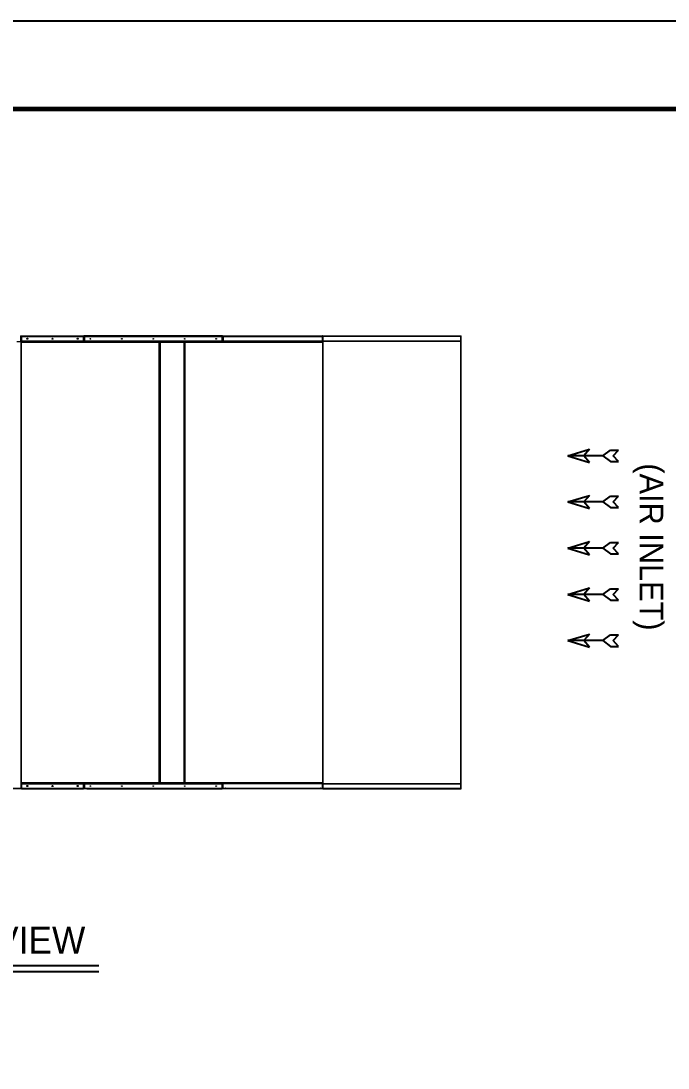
# Model space of a CAD drawing. Header units: millimetres. Extents: x -664082 to 30827, y -141530 to 21962.
# Drawn here: x 14513 to 19657, y 13637 to 21962 of the extents above; entities that cross this region are included whole.
import ezdxf
from ezdxf.enums import TextEntityAlignment as Align

# ---------------------------------------------------------------- set-up
doc = ezdxf.new("R2010")
doc.units = ezdxf.units.MM
for name, color, linetype in [('냉각탑_box', 1, 'Continuous'), ('냉각탑_dim', 1, 'Continuous'), ('냉각탑_form', 1, 'Continuous'), ('냉각탑_text', 3, 'Continuous')]:
    doc.layers.add(name, color=color, linetype=linetype)
doc.styles.add('돋움', font='Dotum.ttf')

# ---------------------------------------------------------------- blocks, each defined once
blk = doc.blocks.new('화살표 IN OUT')
at = {"layer": '냉각탑_dim'}
for p, q in [((-322.7, 43), (-383.9, 43)), ((-343.1, 0.5), (-383.9, 43)), ((-383.9, -43), (-343.1, 0.5)), ((-266.4, 0), (-322.7, 43)), ((-266.4, 0), (-322.7, -43)), ((-266.4, 0), (0, 0)), ((-163.5, 50), (-121.5, 0)), ((0, 0), (-163.5, 50)), ((-163.5, -50), (-121.5, 0)), ((0, 0), (-163.5, -50)), ((-322.7, -43), (-383.9, -43))]:
    blk.add_line(p, q, dxfattribs=at)
blk = doc.blocks.new('4')
at = {"color": 7, "lineweight": 20, "ltscale": 0.015372}
blk.add_line((14481.1, 19414.3), (14518, 19414.3), dxfattribs=at)
at = {"lineweight": 20}
for p, q in [((14509.3, 19458.3), (16911.5, 19458.3)), ((16910, 19458.3), (16911.6, 15858.3)), ((16912.6, 19458.3), (18012.6, 19458.3)), ((16912.6, 19457.1), (16912.6, 19458.3)), ((16912.6, 19455.3), (18009.7, 19455.3)), ((16912.6, 19419.3), (18009.7, 19419.3)), ((16912.6, 19416.3), (18009.7, 19416.3)), ((18009.7, 15858.3), (18009.7, 19458.3)), ((18012.6, 19458.3), (18012.7, 19458.3)), ((18012.7, 15858.3), (18012.7, 19458.3)), ((16912.7, 15900.3), (18009.7, 15900.3)), ((16911.6, 15858.3), (11512.8, 15858.3)), ((16912.7, 15897.3), (18009.7, 15897.3)), ((16912.7, 15861.3), (18009.7, 15861.3)), ((16912.7, 15859.5), (16912.7, 15858.3)), ((16912.7, 15858.3), (18012.7, 15858.3))]:
    blk.add_line(p, q, dxfattribs=at)
at = {"color": 7, "lineweight": 20, "ltscale": 0.015833}
for p, q in [((14512.6, 19419.1), (14512.6, 19457.1)), ((14512.6, 15897.5), (14512.6, 15859.5))]:
    blk.add_line(p, q, dxfattribs=at)
at = {"color": 7, "lineweight": 20, "ltscale": 0.001083}
for p, q in [((14514.6, 19457.1), (14517.2, 19457.1)), ((16912.6, 19457.1), (16910, 19457.1)), ((16912.7, 15859.5), (11512.8, 15859.5))]:
    blk.add_line(p, q, dxfattribs=at)
at = {"color": 7, "lineweight": 20, "ltscale": 0.00172}
blk.add_line((14514.6, 19453), (14514.6, 19457.1), dxfattribs=at)
at = {"color": 7, "lineweight": 20, "ltscale": 0.014667}
for p, q in [((14514.6, 19452.9), (14514.6, 19417.7)), ((14516.6, 19417.7), (14516.6, 19452.9)), ((15010.6, 19417.7), (15010.6, 19452.9)), ((15012.6, 19452.9), (15012.6, 19417.7)), ((15014.6, 19452.9), (15014.6, 19417.7)), ((15016.6, 19417.7), (15016.6, 19452.9)), ((16112.6, 19417.7), (16112.6, 19452.9)), ((16114.6, 19452.9), (16114.6, 19417.7)), ((16116.7, 19452.9), (16116.7, 19417.7)), ((16118.7, 19417.7), (16118.7, 19452.9)), ((16910.7, 19417.7), (16910.7, 19452.9)), ((16912.7, 19452.9), (16912.7, 19417.7)), ((14514.6, 15861.7), (14514.6, 15896.9)), ((14516.6, 15896.9), (14516.6, 15861.7)), ((15010.6, 15896.9), (15010.6, 15861.7)), ((15012.6, 15861.7), (15012.6, 15896.9)), ((15014.6, 15861.7), (15014.6, 15896.9)), ((15016.6, 15896.9), (15016.6, 15861.7)), ((16112.6, 15896.9), (16112.6, 15861.7)), ((16114.6, 15861.7), (16114.6, 15896.9)), ((16116.7, 15863.7), (16116.7, 15898.9)), ((16118.7, 15898.9), (16118.7, 15863.7)), ((16910.7, 15898.9), (16910.7, 15863.7)), ((16912.7, 15863.7), (16912.7, 15898.9))]:
    blk.add_line(p, q, dxfattribs=at)
at = {"color": 7, "lineweight": 20, "ltscale": 0.001387}
blk.add_line((14514.6, 19414.3), (14514.6, 19417.7), dxfattribs=at)
at = {"color": 7, "lineweight": 20, "ltscale": 0.000562932}
for p, q in [((14516, 19410.6), (14514.6, 19410.6)), ((15613.3, 19410.6), (15614.6, 19410.6)), ((15618, 19410.6), (15616.6, 19410.6)), ((15808.7, 19412.6), (15810.1, 19412.6)), ((15809.3, 19410.6), (15810.6, 19410.6)), ((15814, 19410.6), (15812.6, 19410.6)), ((16911.3, 19410.6), (16912.6, 19410.6)), ((14516, 15902), (14514.6, 15902)), ((15613.3, 15902), (15614.6, 15902)), ((15618, 15902), (15616.6, 15902)), ((15809.3, 15902), (15810.6, 15902)), ((15814, 15902), (15812.6, 15902)), ((16911.3, 15902), (16912.6, 15902))]:
    blk.add_line(p, q, dxfattribs=at)
at = {"color": 7, "lineweight": 20}
for p, q in [((14514.6, 15902), (14514.6, 19410.6)), ((14518, 15903.7), (14518, 19408.9)), ((15611.2, 15903.7), (15611.2, 19408.9)), ((15614.6, 15902), (15614.6, 19410.6)), ((15616.6, 19410.6), (15616.6, 15902)), ((15620, 19408.9), (15620, 15903.7)), ((15807.2, 19408.9), (15807.2, 15903.7)), ((15810.6, 19410.6), (15810.6, 15902)), ((15812.6, 19410.6), (15812.6, 15902)), ((15816, 19408.9), (15816, 15903.7)), ((16909.2, 19408.9), (16909.2, 15903.7)), ((16912.6, 19410.6), (16912.6, 15902))]:
    blk.add_line(p, q, dxfattribs=at)
at = {"color": 7, "lineweight": 20, "ltscale": 0.000448698}
for p, q in [((14516, 19415), (14516.6, 19415.9)), ((15011.3, 19415), (15010.6, 19415.9)), ((15016, 19415), (15016.6, 19415.9)), ((16113.3, 19415), (16112.6, 19415.9)), ((16118, 19415), (16118.7, 19415.9)), ((16911.3, 19415), (16910.7, 19415.9)), ((14516, 15899.7), (14516.6, 15898.8)), ((15011.3, 15899.7), (15010.6, 15898.8)), ((15016, 15899.7), (15016.6, 15898.8)), ((16113.3, 15899.7), (16112.6, 15898.8))]:
    blk.add_line(p, q, dxfattribs=at)
at = {"color": 7, "lineweight": 20, "ltscale": 0.000502197}
for p, q in [((14516, 19410.6), (14517.2, 19410.6)), ((15613.3, 19410.6), (15612.1, 19410.6)), ((15618, 19410.6), (15619.2, 19410.6)), ((15808.7, 19412.6), (15807.5, 19412.6)), ((15809.3, 19410.6), (15808.1, 19410.6)), ((15814, 19410.6), (15815.2, 19410.6)), ((16911.3, 19410.6), (16910.1, 19410.6)), ((14516, 15902), (14517.2, 15902)), ((15613.3, 15902), (15612.1, 15902)), ((15618, 15902), (15619.2, 15902)), ((15809.3, 15902), (15808.1, 15902))]:
    blk.add_line(p, q, dxfattribs=at)
at = {"color": 7, "lineweight": 20, "ltscale": 0.000375}
for p, q in [((14517.5, 19417.7), (14516.6, 19417.7)), ((14517.5, 19417.7), (14516.6, 19417.7)), ((14517.5, 19412.3), (14516.6, 19412.3)), ((15009.7, 19417.7), (15010.6, 19417.7)), ((15009.7, 19417.7), (15010.6, 19417.7)), ((15017.5, 19417.7), (15016.6, 19417.7)), ((15017.5, 19417.7), (15016.6, 19417.7)), ((15611.7, 19412.3), (15612.6, 19412.3)), ((15619.5, 19412.3), (15618.6, 19412.3)), ((15807.7, 19412.3), (15808.6, 19412.3)), ((15815.5, 19412.3), (15814.6, 19412.3)), ((16111.7, 19417.7), (16112.6, 19417.7)), ((16111.7, 19417.7), (16112.6, 19417.7)), ((16119.6, 19417.7), (16118.7, 19417.7)), ((16119.6, 19417.7), (16118.7, 19417.7)), ((16909.7, 19412.3), (16910.6, 19412.3)), ((16909.8, 19417.7), (16910.7, 19417.7)), ((16909.8, 19417.7), (16910.7, 19417.7)), ((15616, 18261.4), (15616, 18262.3)), ((15616, 18227.2), (15616, 18226.3)), ((15616, 17089.4), (15616, 17090.3)), ((15616, 17055.2), (15616, 17054.3)), ((14517.5, 15900.3), (14516.6, 15900.3)), ((15611.7, 15900.3), (15612.6, 15900.3)), ((15619.5, 15900.3), (15618.6, 15900.3)), ((15807.7, 15900.3), (15808.6, 15900.3)), ((15815.5, 15900.3), (15814.6, 15900.3)), ((14517.5, 15896.9), (14516.6, 15896.9)), ((15009.7, 15896.9), (15010.6, 15896.9)), ((15017.5, 15896.9), (15016.6, 15896.9)), ((16111.7, 15896.9), (16112.6, 15896.9)), ((16119.6, 15898.9), (16118.7, 15898.9)), ((16909.8, 15898.9), (16910.7, 15898.9))]:
    blk.add_line(p, q, dxfattribs=at)
at = {"color": 7, "lineweight": 20, "ltscale": 0.001002}
for p, q in [((14516.6, 19415.3), (14516.6, 19417.7)), ((15010.6, 19415.3), (15010.6, 19417.7)), ((15016.6, 19415.3), (15016.6, 19417.7)), ((16112.6, 19415.3), (16112.6, 19417.7)), ((16118.7, 19415.3), (16118.7, 19417.7)), ((16910.7, 19415.3), (16910.7, 19417.7)), ((16118.7, 15901.3), (16118.7, 15898.9)), ((16910.7, 15901.3), (16910.7, 15898.9)), ((14516.6, 15899.3), (14516.6, 15896.9)), ((15010.6, 15899.3), (15010.6, 15896.9)), ((15016.6, 15899.3), (15016.6, 15896.9)), ((16112.6, 15899.3), (16112.6, 15896.9))]:
    blk.add_line(p, q, dxfattribs=at)
at = {"color": 7, "lineweight": 20, "ltscale": 0.000414929}
for p, q in [((14516.6, 19411.3), (14516.6, 19412.3)), ((15612.6, 19411.3), (15612.6, 19412.3)), ((15618.6, 19411.3), (15618.6, 19412.3)), ((15808.1, 19413.3), (15808.1, 19414.3)), ((15808.6, 19411.3), (15808.6, 19412.3)), ((15814.6, 19411.3), (15814.6, 19412.3)), ((16910.6, 19411.3), (16910.6, 19412.3)), ((14516.6, 15901.3), (14516.6, 15900.3)), ((15612.6, 15901.3), (15612.6, 15900.3)), ((15618.6, 15901.3), (15618.6, 15900.3)), ((15808.6, 15901.3), (15808.6, 15900.3)), ((15814.6, 15901.3), (15814.6, 15900.3))]:
    blk.add_line(p, q, dxfattribs=at)
at = {"color": 7, "lineweight": 20, "ltscale": 0.000293404}
for p, q in [((14516.6, 19411.3), (14516.6, 19410.6)), ((15612.6, 19411.3), (15612.6, 19410.6)), ((15618.6, 19411.3), (15618.6, 19410.6)), ((15808.1, 19413.3), (15808.1, 19412.6)), ((15808.6, 19411.3), (15808.6, 19410.6)), ((15814.6, 19411.3), (15814.6, 19410.6)), ((16910.6, 19411.3), (16910.6, 19410.6)), ((14516.6, 15901.3), (14516.6, 15902)), ((15612.6, 15901.3), (15612.6, 15902)), ((15618.6, 15901.3), (15618.6, 15902)), ((15808.6, 15901.3), (15808.6, 15902)), ((15814.6, 15901.3), (15814.6, 15902)), ((16910.6, 15901.3), (16910.6, 15902))]:
    blk.add_line(p, q, dxfattribs=at)
at = {"color": 7, "lineweight": 20, "ltscale": 0.000873136}
blk.add_line((14517.2, 19456.2), (14517.2, 19458.3), dxfattribs=at)
at = {"color": 7, "lineweight": 20, "ltscale": 0.015146}
blk.add_line((14517.2, 19454.1), (14517.2, 19417.7), dxfattribs=at)
at = {"color": 7, "lineweight": 20, "ltscale": 4.00539e-05}
blk.add_line((14517.2, 19414.4), (14517.2, 19414.3), dxfattribs=at)
at = {"color": 7, "lineweight": 20, "ltscale": 0.01525}
for p, q in [((14517.5, 19454.3), (14517.5, 19417.7)), ((15009.7, 19417.7), (15009.7, 19454.3)), ((15017.5, 19454.3), (15017.5, 19417.7)), ((16111.7, 19417.7), (16111.7, 19454.3)), ((16119.6, 19454.3), (16119.6, 19417.7)), ((16909.8, 19417.7), (16909.8, 19454.3)), ((14517.5, 15860.3), (14517.5, 15896.9)), ((15009.7, 15896.9), (15009.7, 15860.3)), ((15017.5, 15860.3), (15017.5, 15896.9)), ((16111.7, 15896.9), (16111.7, 15860.3)), ((16119.6, 15862.3), (16119.6, 15898.9)), ((16909.8, 15898.9), (16909.8, 15862.3))]:
    blk.add_line(p, q, dxfattribs=at)
at = {"color": 7, "lineweight": 20, "ltscale": 0.007958}
for p, q in [((14517.5, 19454.3), (14536.6, 19454.3)), ((14990.6, 19454.3), (15009.7, 19454.3)), ((15017.5, 19454.3), (15036.6, 19454.3)), ((16092.6, 19454.3), (16111.7, 19454.3)), ((16119.6, 19454.3), (16138.7, 19454.3)), ((16890.7, 19454.3), (16909.8, 19454.3)), ((14517.5, 15860.3), (14536.6, 15860.3)), ((14990.6, 15860.3), (15009.7, 15860.3)), ((15017.5, 15860.3), (15036.6, 15860.3)), ((16092.6, 15860.3), (16111.7, 15860.3)), ((16119.6, 15862.3), (16138.7, 15862.3)), ((16890.7, 15862.3), (16909.8, 15862.3))]:
    blk.add_line(p, q, dxfattribs=at)
at = {"color": 7, "lineweight": 20, "ltscale": 0.205083}
for p, q in [((14517.5, 19417.7), (15009.7, 19417.7)), ((14517.5, 15896.9), (15009.7, 15896.9))]:
    blk.add_line(p, q, dxfattribs=at)
at = {"color": 7, "lineweight": 20, "ltscale": 0.455917}
for p, q in [((14517.5, 19412.3), (15611.7, 19412.3)), ((15017.5, 19417.7), (16111.7, 19417.7)), ((15815.5, 19412.3), (16909.7, 19412.3)), ((15611.7, 15900.3), (14517.5, 15900.3)), ((15017.5, 15896.9), (16111.7, 15896.9))]:
    blk.add_line(p, q, dxfattribs=at)
at = {"color": 7, "lineweight": 20, "ltscale": 0.006917}
for p, q in [((14518, 19456.3), (14534.6, 19456.3)), ((14518, 19454.3), (14534.6, 19454.3)), ((14992.6, 19456.3), (15009.2, 19456.3)), ((14992.6, 19454.3), (15009.2, 19454.3)), ((15034.6, 19456.3), (15018, 19456.3)), ((15034.6, 19454.3), (15018, 19454.3)), ((16094.6, 19456.3), (16111.2, 19456.3)), ((16094.6, 19454.3), (16111.2, 19454.3)), ((16120.1, 19456.3), (16136.7, 19456.3)), ((16120.1, 19454.3), (16136.7, 19454.3)), ((16892.7, 19456.3), (16909.3, 19456.3)), ((16892.7, 19454.3), (16909.3, 19454.3)), ((14518, 15858.3), (14534.6, 15858.3)), ((14992.6, 15858.3), (15009.2, 15858.3)), ((15034.6, 15858.3), (15018, 15858.3)), ((16094.6, 15858.3), (16111.2, 15858.3)), ((16120.1, 15860.3), (16136.7, 15860.3)), ((16892.7, 15860.3), (16909.3, 15860.3))]:
    blk.add_line(p, q, dxfattribs=at)
at = {"color": 7, "lineweight": 20, "ltscale": 0.204667}
for p, q in [((14518, 19414.3), (15009.2, 19414.3)), ((14518, 15900.3), (15009.2, 15900.3))]:
    blk.add_line(p, q, dxfattribs=at)
at = {"color": 7, "lineweight": 20, "ltscale": 0.4555}
for p, q in [((14518, 19408.9), (15611.2, 19408.9)), ((15018, 19414.3), (16111.2, 19414.3)), ((15816, 19408.9), (16909.2, 19408.9)), ((15611.2, 15903.7), (14518, 15903.7)), ((15018, 15900.3), (16111.2, 15900.3)), ((16909.2, 15903.7), (15816, 15903.7))]:
    blk.add_line(p, q, dxfattribs=at)
at = {"color": 7, "lineweight": 20, "ltscale": 0.000833333}
for p, q in [((14534.6, 19456.3), (14534.6, 19454.3)), ((14828.5, 19414.3), (14828.5, 19412.3)), ((14884.5, 19412.3), (14884.5, 19414.3)), ((14990.6, 19456.3), (14990.6, 19454.3)), ((14990.6, 19456.3), (14990.6, 19454.3)), ((14992.6, 19456.3), (14992.6, 19454.3)), ((15034.6, 19456.3), (15034.6, 19454.3)), ((15478.4, 19414.3), (15478.4, 19412.3)), ((15481.7, 19412.3), (15481.7, 19414.3)), ((15810.1, 19412.6), (15810.1, 19410.6)), ((16092.6, 19456.3), (16092.6, 19454.3)), ((16092.6, 19456.3), (16092.6, 19454.3)), ((16094.6, 19456.3), (16094.6, 19454.3)), ((16136.7, 19456.3), (16136.7, 19454.3)), ((16855, 19414.3), (16855, 19412.3)), ((16890.7, 19456.3), (16890.7, 19454.3)), ((16890.7, 19456.3), (16890.7, 19454.3)), ((16892.7, 19456.3), (16892.7, 19454.3)), ((15614.6, 19168.3), (15616.6, 19168.3)), ((15810.6, 19168.3), (15812.6, 19168.3)), ((15614.6, 19141.7), (15616.6, 19141.7)), ((15614.6, 19140.3), (15616.6, 19140.3)), ((15616.6, 19140.3), (15614.6, 19140.3)), ((15616.6, 19138.3), (15614.6, 19138.3)), ((15616.6, 19136.9), (15614.6, 19136.9)), ((15810.6, 19141.7), (15812.6, 19141.7)), ((15812.6, 19140.3), (15810.6, 19140.3)), ((15812.6, 19138.3), (15810.6, 19138.3)), ((15812.6, 19137.2), (15810.6, 19137.2)), ((15812.6, 19134.4), (15810.6, 19134.4)), ((15810.6, 19132.4), (15812.6, 19132.4)), ((15810.6, 19130.8), (15812.6, 19130.8)), ((15812.6, 19129.6), (15810.6, 19129.6)), ((15614.6, 18523.7), (15616.6, 18523.7)), ((15616.6, 18522.3), (15614.6, 18522.3)), ((15616.6, 18520.3), (15614.6, 18520.3)), ((15614.6, 18518.3), (15616.6, 18518.3)), ((15614.6, 18516.3), (15616.6, 18516.3)), ((15616.6, 18514.9), (15614.6, 18514.9)), ((15616.6, 18488.3), (15614.6, 18488.3)), ((15810.6, 18535.7), (15812.6, 18535.7)), ((15810.6, 18518.3), (15812.6, 18518.3)), ((15810.6, 18516.3), (15812.6, 18516.3)), ((15812.6, 18514.9), (15810.6, 18514.9)), ((15812.6, 18488.3), (15810.6, 18488.3)), ((15614.6, 18305.3), (15616.6, 18305.3)), ((15616.6, 18268.7), (15614.6, 18268.7)), ((15616.6, 18267.3), (15614.6, 18267.3)), ((15810.6, 18305.3), (15812.6, 18305.3)), ((15812.6, 18268.7), (15810.6, 18268.7)), ((15812.6, 18267.3), (15810.6, 18267.3)), ((15812.6, 18264.3), (15810.6, 18264.3)), ((15812.6, 18262.3), (15810.6, 18262.3)), ((15812.6, 18261.4), (15810.6, 18261.4)), ((15616.6, 18224.3), (15614.6, 18224.3)), ((15616.6, 18222.7), (15614.6, 18222.7)), ((15616.6, 18220.7), (15614.6, 18220.7)), ((15616.6, 18217.3), (15614.6, 18217.3)), ((15614.6, 18215.9), (15616.6, 18215.9)), ((15616.6, 18179.3), (15614.6, 18179.3)), ((15810.6, 18227.2), (15812.6, 18227.2)), ((15812.6, 18226.3), (15810.6, 18226.3)), ((15812.6, 18224.3), (15810.6, 18224.3)), ((15812.6, 18224.3), (15810.6, 18224.3)), ((15812.6, 18222.7), (15810.6, 18222.7)), ((15812.6, 18220.7), (15810.6, 18220.7)), ((15812.6, 18217.3), (15810.6, 18217.3)), ((15810.6, 18215.9), (15812.6, 18215.9)), ((15812.6, 18179.3), (15810.6, 18179.3)), ((15614.6, 17996.3), (15616.6, 17996.3)), ((15810.6, 17996.3), (15812.6, 17996.3)), ((15614.6, 17969.7), (15616.6, 17969.7)), ((15614.6, 17968.3), (15616.6, 17968.3)), ((15616.6, 17968.3), (15614.6, 17968.3)), ((15616.6, 17966.3), (15614.6, 17966.3)), ((15616.6, 17964.9), (15614.6, 17964.9)), ((15810.6, 17969.7), (15812.6, 17969.7)), ((15812.6, 17968.3), (15810.6, 17968.3)), ((15812.6, 17966.4), (15810.6, 17966.4)), ((15812.6, 17966.3), (15810.6, 17966.3)), ((15810.6, 17964.4), (15812.6, 17964.4)), ((15810.6, 17962.8), (15812.6, 17962.8)), ((15812.6, 17961.6), (15810.6, 17961.6)), ((15614.6, 17351.7), (15616.6, 17351.7)), ((15616.6, 17350.3), (15614.6, 17350.3)), ((15616.6, 17348.3), (15614.6, 17348.3)), ((15614.6, 17346.3), (15616.6, 17346.3)), ((15614.6, 17344.3), (15616.6, 17344.3)), ((15616.6, 17342.9), (15614.6, 17342.9)), ((15616.6, 17316.3), (15614.6, 17316.3)), ((15810.6, 17367.7), (15812.6, 17367.7)), ((15812.6, 17347.7), (15810.6, 17347.7)), ((15810.6, 17346.3), (15812.6, 17346.3)), ((15810.6, 17344.3), (15812.6, 17344.3)), ((15812.6, 17342.9), (15810.6, 17342.9)), ((15812.6, 17316.3), (15810.6, 17316.3)), ((15614.6, 17133.3), (15616.6, 17133.3)), ((15616.6, 17096.7), (15614.6, 17096.7)), ((15616.6, 17095.3), (15614.6, 17095.3)), ((15810.6, 17133.3), (15812.6, 17133.3)), ((15812.6, 17096.7), (15810.6, 17096.7)), ((15812.6, 17095.3), (15810.6, 17095.3)), ((15812.6, 17092.3), (15810.6, 17092.3)), ((15812.6, 17090.3), (15810.6, 17090.3)), ((15812.6, 17089.4), (15810.6, 17089.4)), ((15616.6, 17052.3), (15614.6, 17052.3)), ((15616.6, 17050.7), (15614.6, 17050.7)), ((15616.6, 17048.7), (15614.6, 17048.7)), ((15616.6, 17045.3), (15614.6, 17045.3)), ((15614.6, 17043.9), (15616.6, 17043.9)), ((15616.6, 17007.3), (15614.6, 17007.3)), ((15810.6, 17055.2), (15812.6, 17055.2)), ((15812.6, 17054.3), (15810.6, 17054.3)), ((15812.6, 17052.3), (15810.6, 17052.3)), ((15812.6, 17052.3), (15810.6, 17052.3)), ((15812.6, 17050.7), (15810.6, 17050.7)), ((15812.6, 17048.7), (15810.6, 17048.7)), ((15812.6, 17045.3), (15810.6, 17045.3)), ((15810.6, 17043.9), (15812.6, 17043.9)), ((15812.6, 17007.3), (15810.6, 17007.3)), ((15614.6, 16824.3), (15616.6, 16824.3)), ((15810.6, 16824.3), (15812.6, 16824.3)), ((15614.6, 16797.7), (15616.6, 16797.7)), ((15614.6, 16796.3), (15616.6, 16796.3)), ((15616.6, 16796.3), (15614.6, 16796.3)), ((15616.6, 16794.3), (15614.6, 16794.3)), ((15616.6, 16792.9), (15614.6, 16792.9)), ((15810.6, 16797.7), (15812.6, 16797.7)), ((15812.6, 16797.4), (15810.6, 16797.4)), ((15812.6, 16796.3), (15810.6, 16796.3)), ((15812.6, 16794.3), (15810.6, 16794.3)), ((15810.6, 16793.8), (15812.6, 16793.8)), ((15812.6, 16792.6), (15810.6, 16792.6)), ((15614.6, 16179.7), (15616.6, 16179.7)), ((15616.6, 16178.3), (15614.6, 16178.3)), ((15616.6, 16176.3), (15614.6, 16176.3)), ((15614.6, 16174.3), (15616.6, 16174.3)), ((15614.6, 16172.3), (15616.6, 16172.3)), ((15616.6, 16170.9), (15614.6, 16170.9)), ((15810.6, 16198.7), (15812.6, 16198.7)), ((15812.6, 16178.7), (15810.6, 16178.7)), ((15810.6, 16174.3), (15812.6, 16174.3)), ((15810.6, 16172.3), (15812.6, 16172.3)), ((15812.6, 16170.9), (15810.6, 16170.9)), ((15616.6, 16144.3), (15614.6, 16144.3)), ((15812.6, 16144.3), (15810.6, 16144.3)), ((15616.6, 15905.7), (15614.6, 15905.7)), ((15616.6, 15902.3), (15614.6, 15902.3)), ((15810.6, 15905.3), (15812.6, 15905.3)), ((14534.6, 15858.3), (14534.6, 15860.3)), ((14990.6, 15858.3), (14990.6, 15860.3)), ((14990.6, 15858.3), (14990.6, 15860.3)), ((14992.6, 15858.3), (14992.6, 15860.3)), ((15034.6, 15858.3), (15034.6, 15860.3)), ((16092.6, 15858.3), (16092.6, 15860.3)), ((16092.6, 15858.3), (16092.6, 15860.3)), ((16094.6, 15858.3), (16094.6, 15860.3)), ((16136.7, 15860.3), (16136.7, 15862.3)), ((16890.7, 15860.3), (16890.7, 15862.3)), ((16890.7, 15860.3), (16890.7, 15862.3)), ((16892.7, 15860.3), (16892.7, 15862.3))]:
    blk.add_line(p, q, dxfattribs=at)
at = {"color": 7, "lineweight": 20, "ltscale": 0.000834351}
blk.add_line((14534.6, 19455.1), (14536.6, 19455.1), dxfattribs=at)
at = {"color": 7, "lineweight": 20, "ltscale": 0.000834357}
blk.add_line((14534.6, 19454.3), (14536.6, 19454.3), dxfattribs=at)
at = {"color": 7, "lineweight": 20, "ltscale": 0.189167}
for p, q in [((14536.6, 19456.3), (14990.6, 19456.3)), ((14536.6, 19456.3), (14990.6, 19456.3)), ((14536.6, 19452.9), (14990.6, 19452.9)), ((14536.6, 15861.7), (14990.6, 15861.7)), ((14536.6, 15858.3), (14990.6, 15858.3))]:
    blk.add_line(p, q, dxfattribs=at)
at = {"color": 7, "lineweight": 20, "ltscale": 0.001417}
for p, q in [((14536.6, 19456.3), (14536.6, 19452.9)), ((15036.6, 19456.3), (15036.6, 19452.9)), ((16138.7, 19456.3), (16138.7, 19452.9)), ((14536.6, 15858.3), (14536.6, 15861.7)), ((15036.6, 15858.3), (15036.6, 15861.7)), ((16138.7, 15860.3), (16138.7, 15863.7))]:
    blk.add_line(p, q, dxfattribs=at)
at = {"color": 7, "lineweight": 20, "ltscale": 0.000583333}
for p, q in [((14536.6, 19454.3), (14536.6, 19452.9)), ((14990.6, 19452.9), (14990.6, 19454.3)), ((15036.6, 19454.3), (15036.6, 19452.9)), ((16092.6, 19452.9), (16092.6, 19454.3)), ((16138.7, 19454.3), (16138.7, 19452.9)), ((16890.7, 19452.9), (16890.7, 19454.3)), ((14536.6, 15860.3), (14536.6, 15861.7)), ((14990.6, 15861.7), (14990.6, 15860.3)), ((15036.6, 15860.3), (15036.6, 15861.7)), ((16092.6, 15861.7), (16092.6, 15860.3)), ((16138.7, 15862.3), (16138.7, 15863.7)), ((16890.7, 15863.7), (16890.7, 15862.3))]:
    blk.add_line(p, q, dxfattribs=at)
at = {"color": 7, "lineweight": 20, "ltscale": 0.000199275}
blk.add_line((14928.4, 19412.6), (14928.1, 19412.3), dxfattribs=at)
at = {"color": 7, "lineweight": 20, "ltscale": 0.000369598}
blk.add_line((14928.3, 19413.3), (14928.8, 19412.6), dxfattribs=at)
at = {"color": 7, "lineweight": 20, "ltscale": 0.001228}
blk.add_line((14928.4, 19412.6), (14931.4, 19412.6), dxfattribs=at)
at = {"color": 7, "lineweight": 20, "ltscale": 0.000708333}
blk.add_line((14930.1, 19414.3), (14930.1, 19412.6), dxfattribs=at)
at = {"color": 7, "lineweight": 20, "ltscale": 0.000125566}
blk.add_line((14931.4, 19412.6), (14931.4, 19412.3), dxfattribs=at)
at = {"color": 7, "lineweight": 20, "ltscale": 1.86596e-06}
blk.add_line((14931.9, 19412.6), (14931.9, 19412.6), dxfattribs=at)
at = {"color": 7, "lineweight": 20, "ltscale": 0.00022498}
blk.add_line((14931.9, 19412.6), (14932.5, 19412.6), dxfattribs=at)
at = {"color": 7, "lineweight": 20, "ltscale": 0.000832315}
blk.add_line((14990.6, 19455.1), (14992.6, 19455.1), dxfattribs=at)
at = {"color": 7, "lineweight": 20, "ltscale": 0.00083231}
blk.add_line((14990.6, 19454.3), (14992.6, 19454.3), dxfattribs=at)
at = {"color": 7, "lineweight": 20, "ltscale": 0.003628}
blk.add_line((15009.3, 19414.3), (15018, 19414.3), dxfattribs=at)
at = {"color": 7, "lineweight": 20, "ltscale": 0.015212}
for p, q in [((15009.7, 19454.2), (15009.7, 19417.7)), ((16111.7, 19454.2), (16111.7, 19417.7)), ((16909.8, 19454.2), (16909.8, 19417.7)), ((15009.7, 15860.4), (15009.7, 15896.9)), ((16111.7, 15860.4), (16111.7, 15896.9)), ((16909.8, 15862.4), (16909.8, 15898.9))]:
    blk.add_line(p, q, dxfattribs=at)
at = {"color": 7, "lineweight": 20, "ltscale": 0.001506}
blk.add_line((15011.8, 19455.1), (15015.5, 19455.1), dxfattribs=at)
at = {"color": 7, "lineweight": 20, "ltscale": 0.459167}
blk.add_line((16115.6, 19458.3), (15013.6, 19458.3), dxfattribs=at)
at = {"color": 7, "lineweight": 20, "ltscale": 0.000374999}
for p, q in [((15017.5, 19450.9), (15016.6, 19450.9)), ((15017.5, 15863.7), (15016.6, 15863.7))]:
    blk.add_line(p, q, dxfattribs=at)
at = {"color": 7, "lineweight": 20, "ltscale": 0.000375519}
blk.add_line((15017.5, 19417.7), (15016.6, 19417.7), dxfattribs=at)
at = {"color": 7, "lineweight": 20, "ltscale": 0.000833847}
blk.add_line((15034.6, 19455.1), (15036.6, 19455.1), dxfattribs=at)
at = {"color": 7, "lineweight": 20, "ltscale": 0.000833853}
blk.add_line((15034.6, 19454.3), (15036.6, 19454.3), dxfattribs=at)
at = {"color": 7, "lineweight": 20, "ltscale": 0.037104}
blk.add_line((15125.7, 19456.3), (15036.6, 19456.3), dxfattribs=at)
at = {"color": 7, "lineweight": 20, "ltscale": 0.44}
for p, q in [((15036.6, 19456.3), (16092.6, 19456.3)), ((15036.6, 19452.9), (16092.6, 19452.9)), ((15036.6, 15861.7), (16092.6, 15861.7)), ((15036.6, 15858.3), (16092.6, 15858.3))]:
    blk.add_line(p, q, dxfattribs=at)
at = {"color": 7, "lineweight": 20, "ltscale": 0.004146}
blk.add_line((15125.7, 19456.3), (15135.6, 19456.3), dxfattribs=at)
at = {"color": 7, "lineweight": 20, "ltscale": 0.004167}
blk.add_line((15135.6, 19456.3), (15145.6, 19456.3), dxfattribs=at)
at = {"color": 7, "lineweight": 20, "ltscale": 0.394604}
blk.add_line((16092.6, 19456.3), (15145.6, 19456.3), dxfattribs=at)
at = {"color": 7, "lineweight": 20, "ltscale": 0.0025}
blk.add_line((15612.6, 19410.9), (15618.6, 19410.9), dxfattribs=at)
at = {"color": 7, "lineweight": 20, "ltscale": 0.078417}
for p, q in [((15619.5, 19412.3), (15807.7, 19412.3)), ((15807.7, 15900.3), (15619.5, 15900.3))]:
    blk.add_line(p, q, dxfattribs=at)
at = {"color": 7, "lineweight": 20, "ltscale": 0.078}
for p, q in [((15620, 19408.9), (15807.2, 19408.9)), ((15807.2, 15903.7), (15620, 15903.7))]:
    blk.add_line(p, q, dxfattribs=at)
at = {"color": 7, "lineweight": 20, "ltscale": 0.014417}
for p, q in [((15749, 19408.7), (15714.4, 19408.7)), ((15714.4, 15903.9), (15749, 15903.9))]:
    blk.add_line(p, q, dxfattribs=at)
at = {"color": 7, "lineweight": 20, "ltscale": 0.001905}
blk.add_line((15814.6, 19411.3), (15810.1, 19411.3), dxfattribs=at)
at = {"color": 7, "lineweight": 20, "ltscale": 0.000832819}
blk.add_line((16092.6, 19455.1), (16094.6, 19455.1), dxfattribs=at)
at = {"color": 7, "lineweight": 20, "ltscale": 0.000832814}
blk.add_line((16092.6, 19454.3), (16094.6, 19454.3), dxfattribs=at)
at = {"color": 7, "lineweight": 20, "ltscale": 0.000375001}
for p, q in [((16112.6, 19450.9), (16111.7, 19450.9)), ((16112.6, 15863.7), (16111.7, 15863.7))]:
    blk.add_line(p, q, dxfattribs=at)
at = {"color": 7, "lineweight": 20, "ltscale": 0.000374481}
blk.add_line((16112.6, 19417.7), (16111.7, 19417.7), dxfattribs=at)
at = {"color": 7, "lineweight": 20, "ltscale": 0.001508}
blk.add_line((16113.8, 19455.1), (16117.5, 19455.1), dxfattribs=at)
at = {"color": 7, "lineweight": 20, "ltscale": 0.32925}
for p, q in [((16119.6, 19417.7), (16909.8, 19417.7)), ((16119.6, 15898.9), (16909.8, 15898.9))]:
    blk.add_line(p, q, dxfattribs=at)
at = {"color": 7, "lineweight": 20, "ltscale": 0.328833}
blk.add_line((16120.1, 19414.3), (16909.3, 19414.3), dxfattribs=at)
at = {"color": 7, "lineweight": 20, "ltscale": 0.000833959}
blk.add_line((16136.7, 19455.1), (16138.7, 19455.1), dxfattribs=at)
at = {"color": 7, "lineweight": 20, "ltscale": 0.000833964}
blk.add_line((16136.7, 19454.3), (16138.7, 19454.3), dxfattribs=at)
at = {"color": 7, "lineweight": 20, "ltscale": 0.000832956}
blk.add_line((16138, 19412.3), (16138, 19414.3), dxfattribs=at)
at = {"color": 7, "lineweight": 20, "ltscale": 0.313333}
for p, q in [((16138.7, 19456.3), (16890.7, 19456.3)), ((16138.7, 19452.9), (16890.7, 19452.9)), ((16138.7, 15863.7), (16890.7, 15863.7)), ((16138.7, 15860.3), (16890.7, 15860.3))]:
    blk.add_line(p, q, dxfattribs=at)
at = {"color": 7, "lineweight": 20, "ltscale": 0.000832693}
blk.add_line((16890.7, 19455.1), (16892.7, 19455.1), dxfattribs=at)
at = {"color": 7, "lineweight": 20, "ltscale": 0.000832687}
blk.add_line((16890.7, 19454.3), (16892.7, 19454.3), dxfattribs=at)
at = {"color": 7, "lineweight": 20, "ltscale": 0.000872667}
blk.add_line((16910, 19456.2), (16910, 19458.3), dxfattribs=at)
at = {"color": 7, "lineweight": 20, "ltscale": 0.015148}
blk.add_line((16910, 19454.1), (16910, 19417.7), dxfattribs=at)
at = {"color": 7, "lineweight": 20, "ltscale": 0.000873628}
blk.add_line((16910, 19414.4), (16910, 19412.3), dxfattribs=at)
at = {"color": 7, "lineweight": 20, "ltscale": 0.000414952}
blk.add_line((16911.7, 19411.3), (16910.9, 19410.6), dxfattribs=at)
at = {"color": 7, "lineweight": 20, "ltscale": 0.001669}
blk.add_line((16912.6, 19457.1), (16912.6, 19453.1), dxfattribs=at)
at = {"color": 7, "lineweight": 20, "ltscale": 0.002879}
blk.add_line((16912.6, 19417.5), (16912.6, 19410.6), dxfattribs=at)
at = {"color": 7, "lineweight": 20, "ltscale": 5.94511e-06}
blk.add_line((16912.6, 19409), (16912.6, 19408.9), dxfattribs=at)
at = {"color": 7, "lineweight": 20, "ltscale": 8.50581e-06}
blk.add_line((16912.6, 19409), (16912.6, 19408.9), dxfattribs=at)
at = {"color": 7, "lineweight": 20, "ltscale": 1.00793e-05}
for p, q in [((16912.6, 19409), (16912.6, 19408.9)), ((16912.6, 15903.7), (16912.6, 15903.7))]:
    blk.add_line(p, q, dxfattribs=at)
at = {"color": 7, "lineweight": 20, "ltscale": 0.000833717}
for p, q in [((15810.6, 19252.2), (15812.6, 19252.2)), ((15810.6, 19247), (15812.6, 19247)), ((15810.6, 19174.4), (15812.6, 19174.4)), ((15810.6, 18006.4), (15812.6, 18006.4)), ((15810.6, 16837.4), (15812.6, 16837.4)), ((15810.6, 16074), (15812.6, 16074)), ((15810.6, 16068.8), (15812.6, 16068.8))]:
    blk.add_line(p, q, dxfattribs=at)
at = {"color": 7, "lineweight": 20, "ltscale": 0.000833723}
for p, q in [((15810.6, 18483.6), (15812.6, 18483.6)), ((15810.6, 16825.5), (15812.6, 16825.5))]:
    blk.add_line(p, q, dxfattribs=at)
at = {"color": 7, "lineweight": 20, "ltscale": 0.000542151}
for p, q in [((15616, 18264.3), (15614.6, 18264.3)), ((15616, 18262.3), (15614.6, 18262.3)), ((15616, 18261.4), (15614.6, 18261.4)), ((15614.6, 18227.2), (15616, 18227.2)), ((15616, 18226.3), (15614.6, 18226.3)), ((15616, 18224.3), (15614.6, 18224.3)), ((15616, 17092.3), (15614.6, 17092.3)), ((15616, 17090.3), (15614.6, 17090.3)), ((15616, 17089.4), (15614.6, 17089.4)), ((15614.6, 17055.2), (15616, 17055.2)), ((15616, 17054.3), (15614.6, 17054.3)), ((15616, 17052.3), (15614.6, 17052.3))]:
    blk.add_line(p, q, dxfattribs=at)
at = {"color": 7, "lineweight": 20, "ltscale": 0.000291559}
for p, q in [((15616.6, 18262.3), (15616, 18262.3)), ((15616.6, 18226.3), (15616, 18226.3)), ((15616.6, 17090.3), (15616, 17090.3)), ((15616.6, 17054.3), (15616, 17054.3))]:
    blk.add_line(p, q, dxfattribs=at)
at = {"color": 7, "lineweight": 20, "ltscale": 0.01425}
for p, q in [((15616, 18227.2), (15616, 18261.4)), ((15616, 17055.2), (15616, 17089.4))]:
    blk.add_line(p, q, dxfattribs=at)
at = {"color": 7, "lineweight": 20, "ltscale": 0.000833304}
blk.add_line((15810.6, 17315.6), (15812.6, 17315.6), dxfattribs=at)
at = {"color": 7, "lineweight": 20, "ltscale": 0.002042}
blk.add_line((14514.7, 15897.1), (14514.7, 15902), dxfattribs=at)
at = {"color": 7, "lineweight": 20, "ltscale": 3.82162e-05}
blk.add_line((14517.3, 15900.2), (14517.3, 15900.3), dxfattribs=at)
at = {"color": 7, "lineweight": 20, "ltscale": 7.29161e-06}
blk.add_line((15018, 15900.3), (15018, 15900.3), dxfattribs=at)
at = {"color": 7, "lineweight": 20, "ltscale": 0.125586}
blk.add_line((16117, 15900.3), (15815.5, 15900.3), dxfattribs=at)
at = {"color": 7, "lineweight": 20, "ltscale": 0.000452155}
blk.add_line((16911.3, 15901.7), (16910.6, 15900.8), dxfattribs=at)
at = {"color": 7, "lineweight": 20, "ltscale": 0.000150117}
blk.add_line((16912.6, 15900.6), (16912.2, 15900.6), dxfattribs=at)
at = {"color": 7, "lineweight": 20, "ltscale": 5.94551e-06}
blk.add_line((16912.6, 15903.7), (16912.6, 15903.7), dxfattribs=at)
at = {"color": 7, "lineweight": 20, "ltscale": 2.11226e-05}
blk.add_line((16912.6, 15903.7), (16912.6, 15903.7), dxfattribs=at)
at = {"color": 7, "lineweight": 20, "ltscale": 8.50584e-06}
blk.add_line((16912.6, 15903.7), (16912.6, 15903.7), dxfattribs=at)
at = {"color": 7, "lineweight": 20, "ltscale": 0.001291}
blk.add_line((16912.7, 15902), (16912.7, 15898.9), dxfattribs=at)
at = {"color": 7, "lineweight": 20, "ltscale": 0.000834932}
blk.add_line((14514.7, 15859.5), (14514.7, 15861.5), dxfattribs=at)
at = {"color": 7, "lineweight": 20, "ltscale": 0.000334372}
blk.add_line((14514.7, 15859.5), (14515.5, 15859.5), dxfattribs=at)
at = {"color": 7, "lineweight": 20, "ltscale": 0.01475}
blk.add_line((14517.3, 15861.5), (14517.3, 15896.9), dxfattribs=at)
at = {"color": 7, "lineweight": 20, "ltscale": 0.00039683}
blk.add_line((14517.3, 15861.5), (14517.3, 15860.6), dxfattribs=at)
at = {"color": 7, "lineweight": 20, "ltscale": 0.000121692}
blk.add_line((14517.5, 15861.5), (14517.3, 15861.5), dxfattribs=at)
at = {"color": 7, "lineweight": 20, "ltscale": 0.000370023}
blk.add_line((15010.6, 15861.5), (15009.7, 15861.5), dxfattribs=at)
at = {"color": 7, "lineweight": 20, "ltscale": 0.000838255}
blk.add_line((15014.7, 15861.5), (15012.6, 15861.5), dxfattribs=at)
at = {"color": 7, "lineweight": 20, "ltscale": 0.001175}
blk.add_line((16117.5, 15861.5), (16114.6, 15861.5), dxfattribs=at)
at = {"color": 7, "lineweight": 20, "ltscale": 0.000834358}
blk.add_line((16138.7, 15861.5), (16136.7, 15861.5), dxfattribs=at)
at = {"color": 7, "lineweight": 20, "ltscale": 0.000833334}
blk.add_line((16892.7, 15861.5), (16890.7, 15861.5), dxfattribs=at)
at = {"color": 7, "lineweight": 20, "ltscale": 0.015145}
blk.add_line((16910.1, 15862.6), (16910.1, 15898.9), dxfattribs=at)
at = {"color": 7, "lineweight": 20, "ltscale": 0.001749}
blk.add_line((16912.7, 15863.7), (16912.7, 15859.5), dxfattribs=at)
at = {"color": 7, "lineweight": 20}
for centre, radius in [((14563.6, 19435.3), 4.5), ((14763.6, 19435.3), 4.5), ((14963.6, 19435.3), 4.5), ((15064.6, 19435.3), 3), ((15314.6, 19435.3), 3), ((15564.6, 19435.3), 3), ((15814.6, 19435.3), 3), ((16064.6, 19435.3), 3), ((14563.6, 15879.3), 4.5), ((14763.6, 15879.3), 4.5), ((14963.6, 15879.3), 4.5), ((15064.6, 15879.3), 3), ((15314.6, 15879.3), 3), ((15564.6, 15879.3), 3), ((15814.6, 15879.3), 3), ((16064.6, 15879.3), 3)]:
    blk.add_circle(centre, radius, dxfattribs=at)
for centre, radius, start, end in [((14518, 19452.9), 3.4, 90, 180), ((14518, 19417.7), 3.4, 180, 270), ((14519.8, 19455.1), 5.2, 142.01407, 157.38029), ((14518, 19452.9), 1.4, 110.92489, 180), ((14563.6, 19439.3), 3, 191.40744, 348.58775), ((14763.6, 19439.3), 3, 191.40744, 348.58775), ((14931.5, 19409.4), 5.1, 128.95892, 144.51621), ((14935.8, 19412.5), 3.36, 164.70023, 182.02538), ((14963.6, 19439.3), 3, 191.40744, 348.58775), ((15009.2, 19452.9), 3.4, 0, 90), ((15009.2, 19417.7), 3.4, 270, 0), ((15009.2, 19452.9), 1.4, 0, 69.07522), ((15018, 19452.9), 3.4, 90, 180), ((15018, 19417.7), 3.4, 180, 270), ((15018, 19452.9), 1.4, 110.92489, 180), ((15816.5, 19407.2), 10.4, 144.13871, 150.68172), ((15800.7, 19420.9), 11.5, 311.84253, 314.02788), ((16111.2, 19452.9), 3.4, 0, 90), ((16111.2, 19417.7), 3.4, 270, 0), ((16111.2, 19452.9), 1.4, 0, 69.07522), ((16120.1, 19452.9), 3.4, 90, 180), ((16120.1, 19417.7), 3.4, 180, 270), ((16120.1, 19452.9), 1.4, 110.92489, 180), ((16909.2, 19408.9), 3.4, 89.76553, 90), ((16909.3, 19452.9), 3.4, 0, 90), ((16909.3, 19417.7), 3.4, 270, 0), ((16909.3, 19452.9), 1.4, 0, 69.07522), ((16909.2, 19408.9), 3.4, 29.99998, 65.68426), ((16907.4, 19455.1), 5.2, 22.61971, 37.98593), ((16907.4, 19455.1), 5.2, 0, 0.128), ((16907.4, 19390.5), 5.2, 359.19744, 0), ((15616, 18260.9), 3.4, 78.13887, 90), ((15616, 18227.7), 3.4, 270, 281.86113), ((15616, 17088.9), 3.4, 78.13887, 90), ((15616, 17055.7), 3.4, 270, 281.86113), ((14518, 15896.9), 3.4, 90, 180), ((15009.2, 15896.9), 3.4, 0, 90), ((15018, 15896.9), 3.4, 90, 180), ((16111.2, 15896.9), 3.4, 0, 90), ((16120.1, 15898.9), 3.4, 127.05895, 180), ((16909.3, 15898.9), 3.4, 0, 65.77669), ((16907.5, 15926.1), 5.2, 0, 2.65182), ((16858.6, 15903.8), 54, 356.67697, 358.16376), ((14518, 15861.7), 3.4, 180, 270), ((14519.9, 15861.5), 5.2, 202.62002, 217.97819), ((14518, 15861.7), 1.4, 180, 249.07511), ((14562.7, 15877.3), 3, 305.72337, 181.54892), ((15009.2, 15861.7), 3.4, 270, 0), ((15009.2, 15861.7), 1.4, 290.92478, 0), ((15018, 15861.7), 3.4, 180, 270), ((15018, 15861.7), 1.4, 180, 249.07511), ((16111.2, 15861.7), 3.4, 270, 0), ((16111.2, 15861.7), 1.4, 290.92478, 0), ((16112.7, 15877.3), 3, 311.66994, 48.39279), ((16120.1, 15863.7), 3.4, 180, 270), ((16120.1, 15863.7), 1.4, 180, 249.07511), ((16909.3, 15863.7), 3.4, 270, 0), ((16909.3, 15863.7), 1.4, 290.92478, 0), ((16907.5, 15861.5), 5.2, 322.02181, 337.37998), ((16907.5, 15861.5), 5.2, 359.872, 0)]:
    blk.add_arc(centre, radius, start, end, dxfattribs=at)
for centre, start_param, end_param in [((14930.1, 19410.9), 3.155398, 3.926988), ((14934.4, 19410.9), 3.155404, 3.926988), ((15478.4, 19410.9), 3.152904, 4.287828)]:
    blk.add_ellipse(centre, major_axis=(0, -3.4), ratio=0.766044, start_param=start_param, end_param=end_param, dxfattribs=at)
for points in [[(14516, 19410.6), (14516.4, 19410.3), (14516.8, 19410), (14517.2, 19409.6), (14517.6, 19409.3), (14518, 19408.9)], [(14516.6, 19411.3), (14516.9, 19411), (14517.2, 19410.5), (14517.5, 19410), (14517.8, 19409.5), (14518, 19408.9)], [(15612.6, 19411.3), (15612.4, 19411), (15612.1, 19410.5), (15611.8, 19410), (15611.5, 19409.5), (15611.2, 19408.9)], [(15613.3, 19410.6), (15612.9, 19410.3), (15612.5, 19410), (15612.1, 19409.6), (15611.7, 19409.3), (15611.2, 19408.9)], [(15618, 19410.6), (15618.4, 19410.3), (15618.8, 19410), (15619.2, 19409.6), (15619.6, 19409.3), (15620, 19408.9)], [(15618.6, 19411.3), (15618.9, 19411), (15619.2, 19410.5), (15619.5, 19410), (15619.8, 19409.5), (15620, 19408.9)], [(15808.6, 19411.3), (15808.4, 19411), (15808.1, 19410.5), (15807.8, 19410), (15807.5, 19409.5), (15807.2, 19408.9)], [(15809.3, 19410.6), (15808.9, 19410.3), (15808.5, 19410), (15808.1, 19409.6), (15807.7, 19409.3), (15807.2, 19408.9)], [(15814, 19410.6), (15814.4, 19410.3), (15814.8, 19410), (15815.2, 19409.6), (15815.6, 19409.3), (15816, 19408.9)], [(15814.6, 19411.3), (15814.9, 19411), (15815.2, 19410.5), (15815.5, 19410), (15815.8, 19409.5), (15816, 19408.9)], [(16910.6, 19411.3), (16910.4, 19411), (16910.1, 19410.5), (16909.8, 19410), (16909.5, 19409.5), (16909.2, 19408.9)], [(16911.3, 19410.6), (16910.9, 19410.3), (16910.5, 19410), (16910.1, 19409.6), (16909.7, 19409.3), (16909.2, 19408.9)], [(14516, 15902), (14516.4, 15902.4), (14516.8, 15902.7), (14517.2, 15903.1), (14517.6, 15903.4), (14518, 15903.7)], [(14516.6, 15901.3), (14516.9, 15901.7), (14517.2, 15902.2), (14517.5, 15902.7), (14517.8, 15903.2), (14518, 15903.7)], [(15612.6, 15901.3), (15612.4, 15901.7), (15612.1, 15902.2), (15611.8, 15902.7), (15611.5, 15903.2), (15611.2, 15903.7)], [(15613.3, 15902), (15612.9, 15902.4), (15612.5, 15902.7), (15612.1, 15903.1), (15611.7, 15903.4), (15611.2, 15903.7)], [(15618, 15902), (15618.4, 15902.4), (15618.8, 15902.7), (15619.2, 15903.1), (15619.6, 15903.4), (15620, 15903.7)], [(15618.6, 15901.3), (15618.9, 15901.7), (15619.2, 15902.2), (15619.5, 15902.7), (15619.8, 15903.2), (15620, 15903.7)], [(15809.3, 15902), (15808.9, 15902.4), (15808.5, 15902.7), (15808.1, 15903.1), (15807.7, 15903.4), (15807.2, 15903.7)], [(15808.6, 15901.3), (15808.4, 15901.7), (15808.1, 15902.2), (15807.8, 15902.7), (15807.5, 15903.2), (15807.2, 15903.7)], [(15814, 15902), (15814.4, 15902.4), (15814.8, 15902.7), (15815.2, 15903.1), (15815.6, 15903.4), (15816, 15903.7)], [(15814.6, 15901.3), (15814.9, 15901.7), (15815.2, 15902.2), (15815.5, 15902.7), (15815.8, 15903.2), (15816, 15903.7)], [(16910.6, 15901.3), (16910.4, 15901.7), (16910.1, 15902.2), (16909.8, 15902.7), (16909.5, 15903.2), (16909.2, 15903.7)], [(16911.3, 15902), (16910.9, 15902.4), (16910.5, 15902.7), (16910.1, 15903.1), (16909.7, 15903.4), (16909.2, 15903.7)]]:
    blk.add_open_spline(points, degree=5, dxfattribs=at)
for points in [[(14516.6, 19415.3), (14516.9, 19415), (14517.1, 19414.7), (14517.4, 19414.5), (14517.7, 19414.4), (14518, 19414.3), (14518, 19414.3), (14518, 19414.3), (14518, 19414.3)], [(15010.6, 19415.3), (15010.4, 19415), (15010.2, 19414.7), (15009.9, 19414.5), (15009.6, 19414.4), (15009.3, 19414.3), (15009.3, 19414.3), (15009.3, 19414.3), (15009.2, 19414.3)], [(15016.6, 19415.3), (15016.9, 19415), (15017.1, 19414.7), (15017.4, 19414.5), (15017.7, 19414.4), (15018, 19414.3), (15018, 19414.3), (15018, 19414.3), (15018, 19414.3)], [(16112.6, 19415.3), (16112.4, 19415), (16112.2, 19414.7), (16111.9, 19414.5), (16111.6, 19414.4), (16111.3, 19414.3), (16111.3, 19414.3), (16111.3, 19414.3), (16111.2, 19414.3)], [(16118.7, 19415.3), (16118.9, 19415), (16119.1, 19414.7), (16119.4, 19414.5), (16119.7, 19414.4), (16120, 19414.3), (16120, 19414.3), (16120, 19414.3), (16120.1, 19414.3)], [(16910.7, 19415.3), (16910.4, 19415), (16910.2, 19414.7), (16909.9, 19414.5), (16909.6, 19414.4), (16909.3, 19414.3), (16909.3, 19414.3), (16909.3, 19414.3), (16909.3, 19414.3)], [(14516.6, 15899.3), (14516.9, 15899.7), (14517.1, 15900), (14517.4, 15900.2), (14517.7, 15900.3), (14518, 15900.3), (14518, 15900.3), (14518, 15900.3), (14518, 15900.3)], [(15010.6, 15899.3), (15010.4, 15899.7), (15010.2, 15900), (15009.9, 15900.2), (15009.6, 15900.3), (15009.3, 15900.3), (15009.3, 15900.3), (15009.3, 15900.3), (15009.2, 15900.3)], [(15016.6, 15899.3), (15016.9, 15899.7), (15017.1, 15900), (15017.4, 15900.2), (15017.7, 15900.3), (15018, 15900.3), (15018, 15900.3), (15018, 15900.3), (15018, 15900.3)], [(16112.6, 15899.3), (16112.4, 15899.7), (16112.2, 15900), (16111.9, 15900.2), (16111.6, 15900.3), (16111.3, 15900.3), (16111.3, 15900.3), (16111.3, 15900.3), (16111.2, 15900.3)]]:
    blk.add_open_spline(points, degree=5, knots=[0, 0, 0, 0, 0, 0, 4.644554, 4.644554, 4.644554, 5.125492, 5.125492, 5.125492, 5.125492, 5.125492, 5.125492], dxfattribs=at)

msp = doc.modelspace()

# ---------------------------------------------------------------- linework, layer by layer
at = {"layer": 'Defpoints'}
msp.add_lwpolyline([(1419.7, 21961.7), (30826.9, 21961.7), (30826.9, 1166.6), (1419.7, 1166.6)], close=True, dxfattribs=at)
at = {"layer": '냉각탑_box'}
for p, q in [((13508.2, 14453), (15131.6, 14453)), ((13508.2, 14406.3), (15131.6, 14406.3))]:
    msp.add_line(p, q, dxfattribs=at)
at = {"layer": '냉각탑_form', "const_width": 35}
msp.add_lwpolyline([(2119.9, 21261.5), (2119.9, 1866.8), (30126.8, 1866.8), (30126.8, 21261.5)], close=True, dxfattribs=at)

# ---------------------------------------------------------------- block references
msp.add_blockref('4', (0, 0))
at = {"layer": '냉각탑_dim', "xscale": -1.04999997375291, "yscale": 1.04999997374806, "zscale": 1.04999997375}
for p in [(18859.6, 18505.1), (18859.6, 18137.6), (18859.6, 17770.1), (18859.6, 17402.6), (18859.6, 17035.1)]:
    msp.add_blockref('화살표 IN OUT', p, dxfattribs=at)

# ---------------------------------------------------------------- texts
at = {"layer": '냉각탑_text', "style": '돋움'}
msp.add_text('(AIR INLET)', height=186.667, rotation=270, dxfattribs=at).set_placement((19525.5, 17780.1), align=Align.MIDDLE_CENTER)
msp.add_text('TOP VIEW', height=214.63, dxfattribs=at).set_placement((14338.1, 14655.2), align=Align.MIDDLE_CENTER)

doc.saveas('drawing.dxf')
